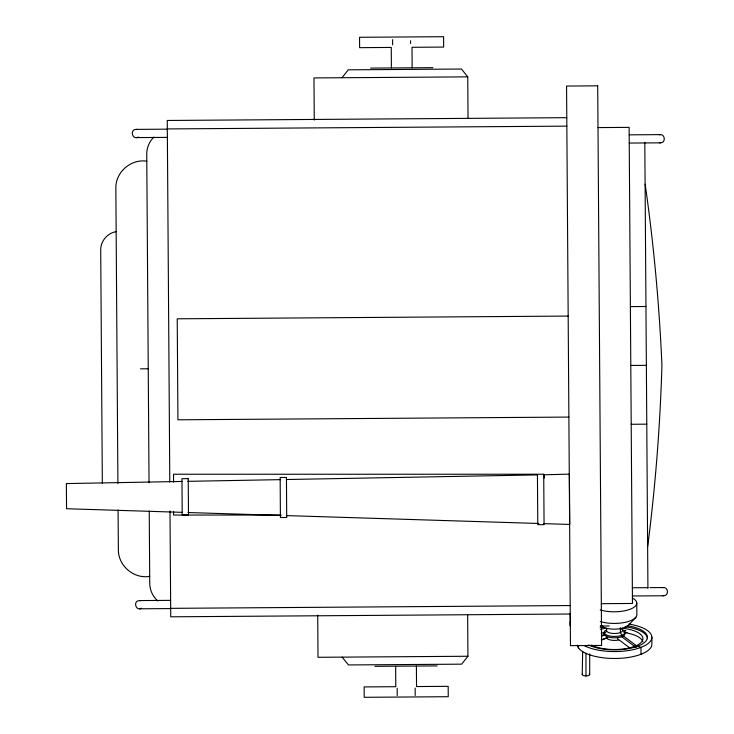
<?xml version="1.0" encoding="UTF-8"?>
<svg xmlns="http://www.w3.org/2000/svg" width="734" height="734" viewBox="0 0 734 734"><rect width="100%" height="100%" fill="white"/><g stroke="black" fill="none" stroke-linecap="round" stroke-linejoin="round"><path stroke-width="1.1" d="M570.272 621.625L570.272 625.983L570.217 613.642M578.475 647.883L578.475 645.92M582.227 674.528L582.658 651.581M585.98 653.187L585.971 675.959M589.696 674.528L589.705 653.82M625.001 633.827A10.46 4 0 0 1 621.955 636.653L619.79 637.286A10.46 4 0 0 1 604.44 634.864L604.44 633.488L606.605 631.194L606.614 628.231M620.368 627.662L620.368 632.598L621.955 635.277L621.955 636.653M640.993 654.278L641.002 647.379L637.828 646.168M651.893 637.268L651.893 644.168A37.351 14.295 0 0 1 615.817 658.462A37.351 14.295 0 0 1 577.263 645.122M647.691 546.454C655.407 486.33 660.16 425.821 661.93 365.229C659.316 304.665 653.719 244.229 645.158 184.216M341.98 77.731L348.283 69.831L461.457 69.042L467.751 76.859L468.044 118.367M467.641 614.734L467.934 656.251L461.64 664.16L348.466 664.949L342.163 657.132M636.029 617.065L628.919 624.845A14.873 5.689 -0.4 0 1 616.514 629.102A14.873 5.689 -0.4 0 1 601.678 626.405M153.911 137.111C149.305 141.488 146.736 147.828 146.745 154.158L149.039 482.752M623.661 631.341L625.763 630.442M138.304 137.038C132.45 140.478 129.404 129.432 136.194 129.386L167.334 129.166M141.589 608.229C135.735 611.67 132.698 600.623 139.488 600.577L170.618 600.357M601.632 635.653L604.825 634.47M601.485 636.213L605.678 634.653M601.329 639.947L607.513 637.644M601.394 639.984L607.752 637.617M116.155 231.687C107.43 232.99 100.512 241.211 100.714 250.028L102.338 483.422M659.26 134.781C665.004 133.047 666.38 142.937 660.38 142.846L629.24 143.057M662.417 587.695C668.169 585.971 669.536 595.861 663.536 595.76L632.405 595.98M182.124 481.449L66.381 483.578L66.555 508.735L182.326 512.35M187.849 481.339L280.672 479.632M286.407 479.522L537.371 474.898M149.699 576.355C133.882 579.199 118.091 565.694 118.367 549.683L118.091 510.02M370.642 68.097L432.913 67.666M467.751 76.859L313.969 77.932L314.262 120.092M566.786 117.679L167.269 120.468L169.793 482.036M167.334 128.927L566.85 126.138M597.999 127.588L629.13 127.367L632.46 603.467L601.32 603.678M136.249 137.597L167.389 137.386M629.185 134.845L660.325 134.625M630.387 306.61L645.948 306.5M568.171 316.079L177.224 318.804L177.931 419.802L568.878 417.077M140.497 368.835L148.25 368.789M630.79 365.44L646.36 365.339M631.203 424.28L646.773 424.169M632.35 587.769L647.911 587.659M649.948 587.64L663.481 587.549M170.673 608.348L570.199 605.559M139.543 608.789L170.683 608.578M570.254 614.019L170.738 616.808L169.994 511.002M467.934 656.251L318.015 657.297L317.712 615.138M374.881 666.334L437.152 665.903M146.8 161.214C130.946 158.599 115.348 172.316 115.853 188.317L117.908 483.458M544.013 474.237L173.554 474.237L173.554 482.174M281.03 515.048L173.554 515.048L173.554 511.653M601.164 625.974L609.174 625.974M188.06 512.534L280.902 515.433M286.627 515.607L538.802 523.489M543.38 523.636L569.749 524.452L569.391 474.146L544.243 474.77L544.27 478.054M659.316 142.708L660.38 142.846M136.194 129.386L137.258 129.514M662.472 595.632L663.536 595.76M139.488 600.577L140.552 600.715M634.653 646.333L636.763 647.14M623.836 636.323L636.965 646.14M621.478 636.552L635.543 647.076M617.377 638.644L629.726 647.893M157.819 601.018C152.8 596.623 149.8 590.081 149.745 583.411L149.241 511.038M604.44 634.864L604.082 633.827A10.46 4 0 0 1 604.431 632.791M644.81 142.451L647.92 588.228M636.782 603.229L636.864 614.853A22.314 8.533 -0.4 0 1 623.909 622.579A22.314 8.533 -0.4 0 1 600.302 621.533M543.72 474.338L544.068 524.645L537.783 524.691L537.435 474.384M412.159 67.812L412.013 47.297L443.657 47.077L443.584 36.7L359.55 37.287L359.623 47.664L391.259 47.444L391.406 67.959M416.398 666.041L416.545 686.556L448.18 686.336L448.254 696.713L364.22 697.3L364.147 686.923L395.782 686.703L395.644 666.188M410.581 40.774L410.6 43.462M415.16 688.088L415.215 695.428M397.186 688.208L397.232 695.548M392.598 39.654L392.635 44.838M632.332 598.045A22.314 8.533 -0.4 0 1 629.836 609.358A22.314 8.533 -0.4 0 1 600.219 609.917M589.191 673.812A3.734 1.431 0 0 1 586.457 675.941A3.734 1.431 0 0 1 582.346 674.161M601.219 633.203A28.387 10.863 0 0 1 604.119 632.69M623.863 632.543A28.387 10.863 0 0 1 642.819 641.846M621.836 628.166A28.387 10.863 0 0 1 637.965 644.801A28.387 10.863 0 0 1 591.595 645.048M600.302 629.258A28.387 10.863 0 0 1 606.128 628.276M625.038 632.268A32.874 12.579 0 0 1 627.065 632.561M600.219 627.331A32.874 12.579 0 0 1 603.632 626.79M625.038 626.744A32.874 12.579 0 0 1 647.416 638.653M628.772 624.074A37.351 14.295 0 0 1 643.709 646.214A37.351 14.295 0 0 1 583.97 645.48M627.065 625.652A32.874 12.579 0 0 1 640.654 644.929A32.874 12.579 0 0 1 588.494 644.938M600.219 625.955A32.874 12.579 0 0 1 602.476 625.57M621.927 629.616A10.46 4 0 0 1 622.57 635.02A10.46 4 0 0 1 608.559 635.727A10.46 4 0 0 1 605.477 630.451M621.652 628.799A8.221 3.147 0 0 1 615.633 633.488A8.221 3.147 0 0 1 606.605 629.561M618.661 640.002A8.221 3.147 0 0 1 606.321 637.277M597.705 85.841L566.565 86.052L570.474 645.645L601.614 645.434L597.705 85.841M286.443 477.458L280.159 477.504L280.406 517.525L286.7 517.488L286.443 477.458M188.234 478.651L181.949 478.696L182.206 515.084L188.491 515.039L188.234 478.651"/></g></svg>
